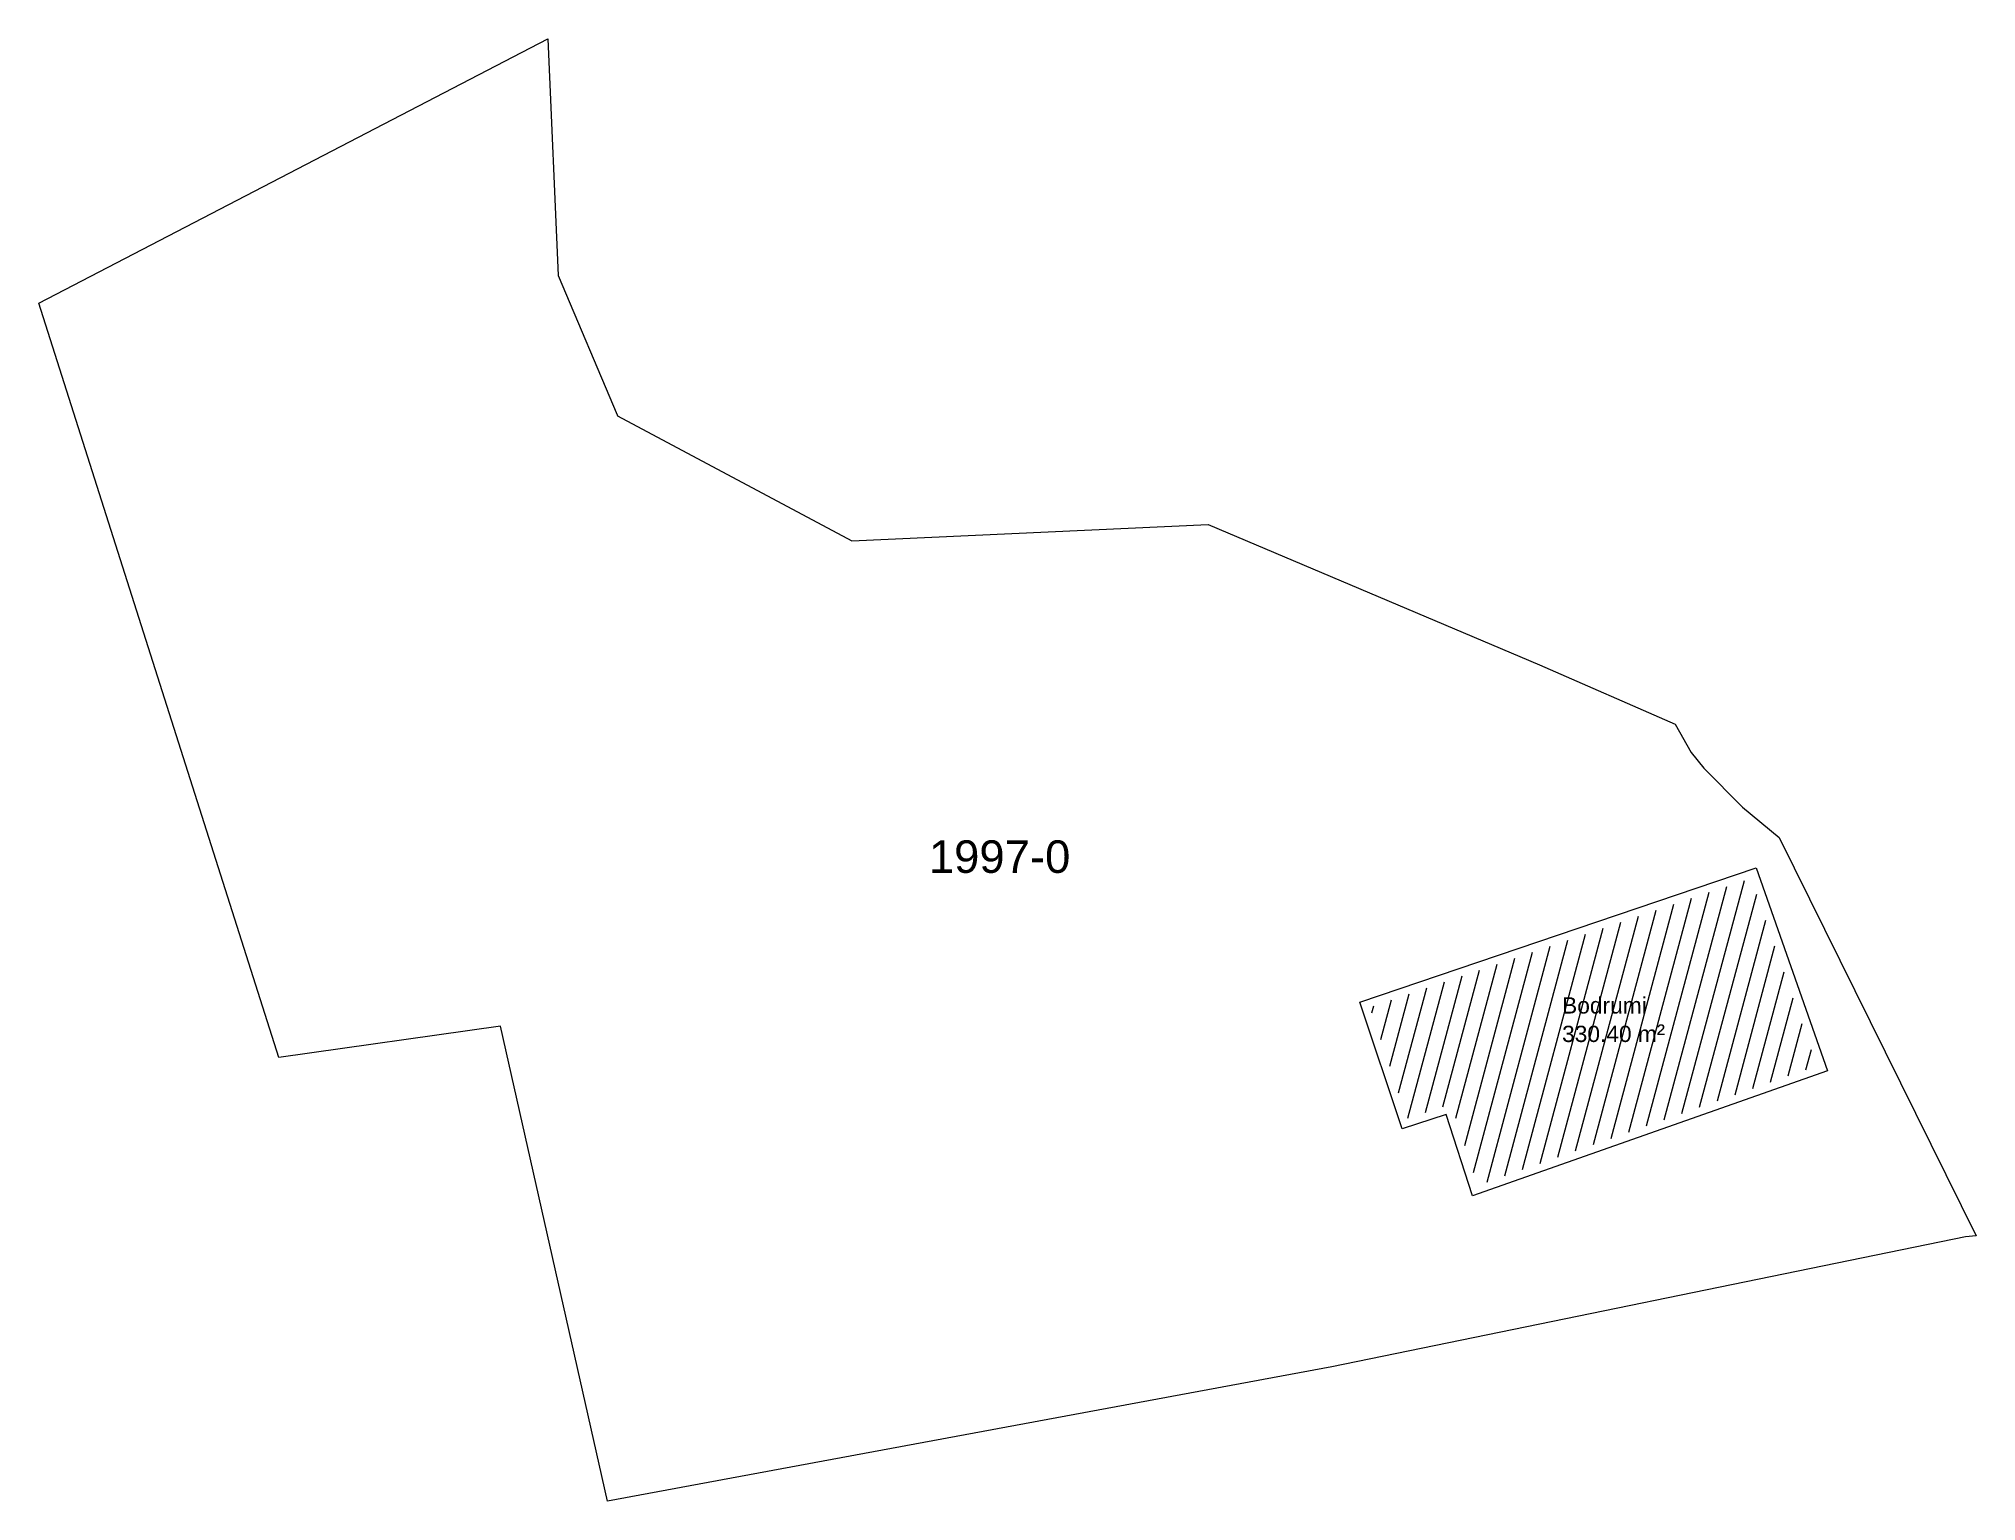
# Model space of a CAD drawing. Header units: metres. Extents: x 7517843 to 7517962, y 4692655 to 4692745.
import ezdxf

# ---------------------------------------------------------------- set-up
doc = ezdxf.new("R2010")
doc.units = ezdxf.units.M
doc.layers.add('bodrumi', color=1, linetype='Continuous', lineweight=0)
doc.layers.add('Parcela baze', color=7, linetype='Continuous', lineweight=0)
doc.layers.add('Etazha', color=7, linetype='Continuous')
doc.layers.add('Nr Parceles Baze', color=7, linetype='Continuous')
doc.styles.get("Standard").update_dxf_attribs({"font": 'arial.ttf'})

msp = doc.modelspace()

# ---------------------------------------------------------------- hatches: boundary and pattern name
at = {"layer": 'bodrumi'}
h = msp.add_hatch(dxfattribs=at)
h.set_pattern_fill('ANSI31', color=256, scale=0.3, angle=30)
h.paths.add_polyline_path([(7517952.27, 4692681.99), (7517948.21, 4692693.52), (7517924.79, 4692685.59), (7517927.08, 4692678.75), (7517929.8, 4692679.63), (7517931.42, 4692674.64)])
h.paths.add_polyline_path([(7517936.25, 4692682.88), (7517943.12, 4692682.88), (7517943.12, 4692686.71), (7517936.25, 4692686.71)], flags=24)

# ---------------------------------------------------------------- linework, layer by layer
at = {"layer": 'bodrumi', "elevation": 611.87, "flags": 128}
msp.add_lwpolyline([(7517924.16, 4692685.9), (7517948.52, 4692694.15), (7517952.91, 4692681.68), (7517931.1, 4692674), (7517929.48, 4692679), (7517926.77, 4692678.12)], close=True, dxfattribs=at)
at = {"layer": 'Parcela baze'}
msp.add_lwpolyline([(7517944.53, 4692701.24), (7517945.31, 4692700.27), (7517947.68, 4692697.88), (7517949.94, 4692696.01), (7517962.05, 4692671.54), (7517961.39, 4692671.48), (7517922.44, 4692663.49), (7517877.94, 4692655.24), (7517871.36, 4692684.43), (7517857.73, 4692682.5), (7517842.98, 4692728.85), (7517874.27, 4692745.09), (7517874.91, 4692730.55), (7517878.53, 4692721.98), (7517878.55, 4692721.92), (7517892.94, 4692714.25), (7517914.84, 4692715.25), (7517935.22, 4692706.63), (7517943.54, 4692702.97), (7517944.53, 4692701.24)], dxfattribs=at)

# ---------------------------------------------------------------- texts
at = {"layer": 'Etazha', "insert": (7517936.6, 4692686.2), "char_height": 1, "width": 7.4367, "attachment_point": 1}
msp.add_mtext('Bodrumi\\P330.40 m{\\H1.0833x;²}', dxfattribs=at)
at = {"layer": 'Nr Parceles Baze'}
msp.add_text('1997-0', height=2, dxfattribs=at).set_placement((7517897.68, 4692693.84))

doc.saveas('drawing.dxf')
